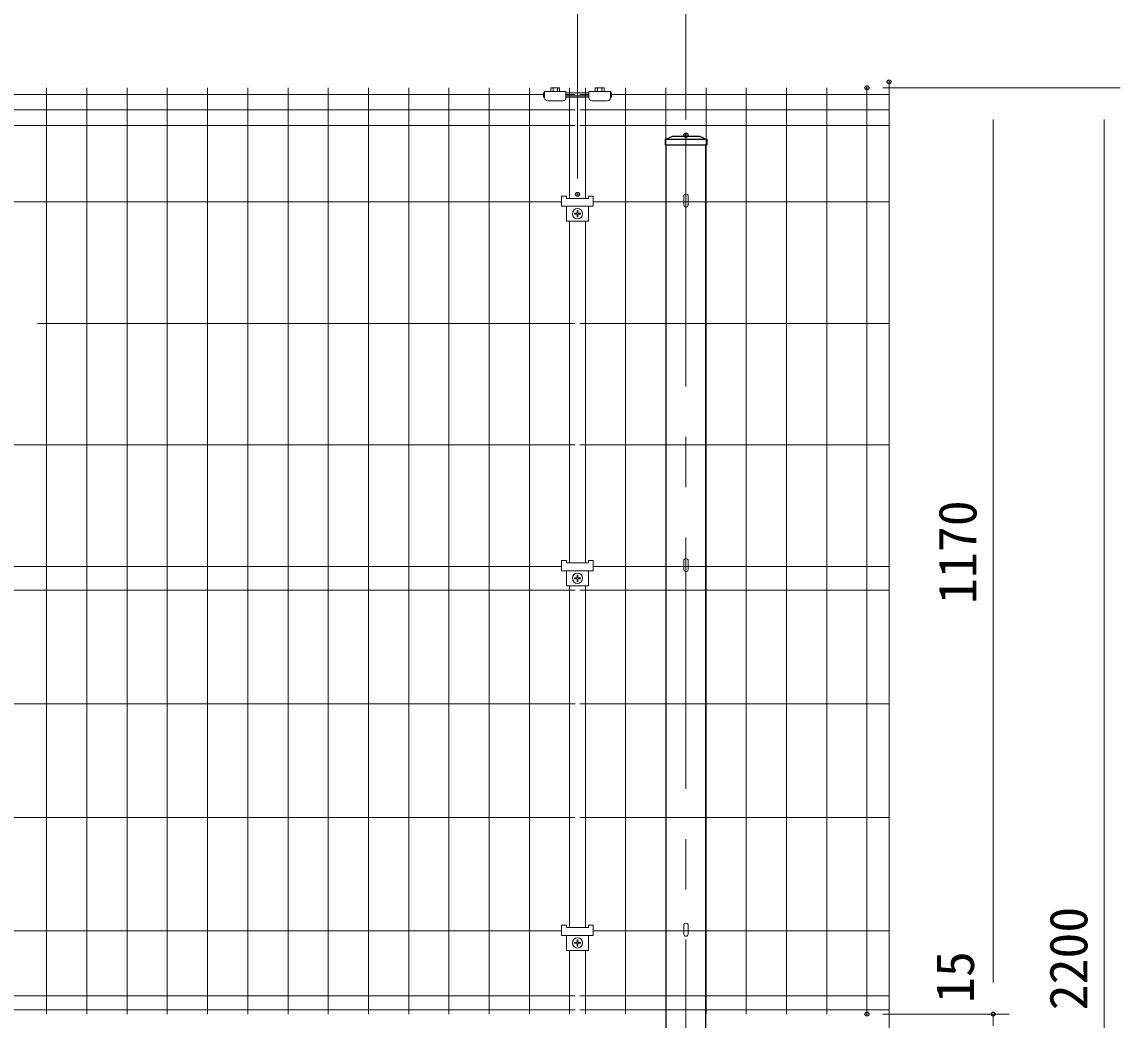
# Model space of a CAD drawing. Units: millimetres, scale not verified. Extents: x -4200 to 4200, y -2970 to 2970.
# Drawn here: x -2200 to -814, y -401 to 860 of the extents above; entities that cross this region are included whole.
import ezdxf
from ezdxf.enums import TextEntityAlignment as Align

# ---------------------------------------------------------------- set-up
doc = ezdxf.new("R2010")
doc.units = ezdxf.units.MM
doc.header["$LTSCALE"] = 10
doc.header["$PDMODE"] = 32
doc.header["$PDSIZE"] = 5
doc.linetypes.add('USER1', pattern=[50.8, 31.75, -6.35, 6.35, -6.35])
for name, color, linetype, lineweight in [('0-1_D-BMK', 2, 'USER1', 13), ('0-2_D-STR-DIM', 7, 'Continuous', 13), ('0-5_D-STR1', 1, 'Continuous', 25), ('0-9_D-STR2', 7, 'Continuous', 13), ('0-A_D-STR3', 3, 'Continuous', 13)]:
    doc.layers.add(name, color=color, linetype=linetype, lineweight=lineweight)
doc.layers.add('0-4_Defpoints', color=8, linetype='Continuous')
doc.styles.add('ＭＳ ゴシック', font='')
doc.styles.get('ＭＳ ゴシック').set_extended_font_data('MS Gothic')

msp = doc.modelspace()

# ---------------------------------------------------------------- linework, layer by layer
at = {"layer": '0-1_D-BMK'}
msp.add_line((-1362, 716.63), (-1362, -1736.82), dxfattribs=at)
at = {"layer": '0-2_D-STR-DIM'}
for p, q in [((-1362, 737.13), (-1362, 1166.21)), ((-1498.92, 661.96), (-1498.92, 1001.33)), ((-1362, 736.63), (-1362, 1001.33)), ((-1113.55, 776.56), (-954.16, 776.56)), ((-1113.55, 776.56), (-814.13, 776.56)), ((-1105.62, 784.12), (-1105.62, -1409.87)), ((-974.16, 736.56), (-974.16, -353.44)), ((-834.13, 736.56), (-834.13, -1383.44)), ((-974.16, -353.44), (-974.16, -313.44)), ((-1113.55, -393.44), (-954.16, -393.44)), ((-1113.55, -393.44), (-954.16, -393.44)), ((-974.16, -393.44), (-974.16, -408.44))]:
    msp.add_line(p, q, dxfattribs=at)
at = {"layer": '0-4_Defpoints'}
for p in [(-1133.55, 776.56), (-1133.55, 776.56), (-1105.62, 784.12), (-1362, 717.13), (-1362, 716.63), (-1498.92, 641.96), (-1133.55, -393.44), (-974.16, -393.44)]:
    msp.add_point(p, dxfattribs=at)
at = {"layer": '0-5_D-STR1'}
for p, q in [((-1388.36, 711.49), (-1379, 715.56)), ((-1388.36, 711.56), (-1335.63, 711.56)), ((-1388.36, 711.56), (-1388.36, 704.56)), ((-1379, 715.56), (-1345, 715.56)), ((-1345, 715.56), (-1335.63, 711.49)), ((-1335.63, 711.56), (-1335.63, 704.56)), ((-1388.36, 704.56), (-1335.63, 704.56)), ((-1387, -1723.44), (-1387, 704.56)), ((-1337, -1723.44), (-1337, 704.56))]:
    msp.add_line(p, q, dxfattribs=at)
at = {"layer": '0-9_D-STR2'}
for p, q in [((-2168.94, 776.56), (-2168.94, -393.44)), ((-2118.17, 776.56), (-2118.17, -393.44)), ((-2067.4, 776.56), (-2067.4, -393.44)), ((-2016.63, 776.56), (-2016.63, -393.44)), ((-1965.86, 776.56), (-1965.86, -393.44)), ((-1915.09, 776.56), (-1915.09, -393.44)), ((-1864.32, 776.56), (-1864.32, -393.44)), ((-1813.55, 776.56), (-1813.55, -393.44)), ((-1762.78, 776.56), (-1762.78, -393.44)), ((-1712.01, 776.56), (-1712.01, -393.44)), ((-1661.24, 776.56), (-1661.24, -393.44)), ((-1610.47, 776.56), (-1610.47, -393.44)), ((-1559.7, 776.56), (-1559.7, -393.44)), ((-1508.94, 776.56), (-1508.94, 636.96)), ((-1488.94, 776.56), (-1488.94, 636.96)), ((-1438.17, 776.56), (-1438.17, -393.44)), ((-1387.4, 776.56), (-1387.4, -393.44)), ((-1336.63, 776.56), (-1336.63, -393.44)), ((-1285.86, 776.56), (-1285.86, -393.44)), ((-1235.09, 776.56), (-1235.09, -393.44)), ((-1184.32, 776.56), (-1184.32, -393.44)), ((-1133.55, 776.56), (-1133.55, -393.44)), ((-1540.44, 768.13), (-3457.44, 768.13)), ((-1501.94, 768.13), (-1513.44, 768.13)), ((-1484.44, 768.13), (-1495.95, 768.13)), ((-1105.62, 768.13), (-1457.44, 768.13)), ((-1501.94, 748.56), (-3495.95, 748.56)), ((-1105.62, 748.56), (-1495.95, 748.56)), ((-1501.94, 728.99), (-3495.95, 728.99)), ((-1105.62, 728.99), (-1495.95, 728.99)), ((-1518.95, 632.56), (-3478.95, 632.56)), ((-1105.62, 632.56), (-1478.95, 632.56)), ((-1508.94, 608.06), (-1508.94, 176.46)), ((-1488.94, 608.06), (-1488.94, 176.46)), ((-1501.94, 479.06), (-2180.53, 479.06)), ((-1105.62, 479.06), (-1495.95, 479.06)), ((-1501.94, 325.56), (-3495.95, 325.56)), ((-1105.62, 325.56), (-1495.95, 325.56)), ((-1518.95, 172.06), (-3478.95, 172.06)), ((-1105.62, 172.06), (-1478.95, 172.06)), ((-1501.94, 142.06), (-3495.95, 142.06)), ((-1508.94, 147.56), (-1508.94, -284.04)), ((-1105.62, 142.06), (-1495.95, 142.06)), ((-1488.94, 147.56), (-1488.94, -284.04)), ((-1501.94, -1.44), (-3495.95, -1.44)), ((-1105.62, -1.44), (-1495.95, -1.44)), ((-1501.94, -144.94), (-3495.95, -144.94)), ((-1105.62, -144.94), (-1495.95, -144.94)), ((-1518.95, -288.44), (-3478.95, -288.44)), ((-1105.62, -288.44), (-1478.95, -288.44)), ((-1508.94, -312.94), (-1508.94, -393.44)), ((-1488.94, -312.94), (-1488.94, -393.44)), ((-1501.94, -370.41), (-3495.95, -370.41)), ((-1105.62, -370.41), (-1495.95, -370.41)), ((-1501.94, -388.04), (-2333.77, -388.04)), ((-1105.62, -388.04), (-1495.95, -388.04))]:
    msp.add_line(p, q, dxfattribs=at)
at = {"layer": '0-A_D-STR3'}
for p, q in [((-1532.45, 771.73), (-1532.45, 776.36)), ((-1531.07, 776.73), (-1522.81, 776.73)), ((-1529.7, 771.73), (-1529.7, 776.36)), ((-1524.19, 771.73), (-1524.19, 776.36)), ((-1521.44, 776.36), (-1521.44, 771.73)), ((-1476.46, 771.73), (-1476.46, 776.36)), ((-1475.08, 776.73), (-1466.82, 776.73)), ((-1473.7, 771.73), (-1473.7, 776.36)), ((-1468.2, 771.73), (-1468.2, 776.36)), ((-1465.44, 776.36), (-1465.44, 771.73)), ((-1541.94, 764.73), (-1541.94, 770.13)), ((-1541.94, 770.13), (-1540.44, 770.13)), ((-1541.94, 766.33), (-1540.44, 766.33)), ((-1541.94, 764.73), (-1540.44, 764.73)), ((-1540.44, 771.73), (-1513.44, 771.73)), ((-1540.44, 771.73), (-1540.44, 764.23)), ((-1513.44, 771.73), (-1513.44, 764.23)), ((-1513.44, 770.13), (-1484.44, 770.13)), ((-1513.44, 766.33), (-1484.44, 766.33)), ((-1513.44, 764.73), (-1484.44, 764.73)), ((-1484.44, 771.73), (-1457.44, 771.73)), ((-1484.44, 771.73), (-1484.44, 764.23)), ((-1457.44, 771.73), (-1457.44, 764.23)), ((-1457.44, 770.13), (-1455.94, 770.13)), ((-1457.44, 766.33), (-1455.94, 766.33)), ((-1457.44, 764.73), (-1455.94, 764.73)), ((-1455.94, 770.13), (-1455.94, 764.73)), ((-1536.44, 760.23), (-1517.44, 760.23)), ((-1480.44, 760.23), (-1461.44, 760.23)), ((-1518.95, 639.86), (-1512.95, 639.86)), ((-1518.95, 639.86), (-1518.95, 627.06)), ((-1512.95, 639.86), (-1512.95, 636.96)), ((-1484.95, 639.86), (-1478.95, 639.86)), ((-1484.95, 639.86), (-1484.95, 636.96)), ((-1478.95, 639.86), (-1478.95, 627.06)), ((-1364.59, 640.73), (-1364.59, 628.56)), ((-1359.39, 640.73), (-1359.39, 628.56)), ((-1518.95, 627.06), (-1478.95, 627.06)), ((-1512.95, 636.96), (-1484.95, 636.96)), ((-1512.95, 627.06), (-1512.95, 608.06)), ((-1484.95, 627.06), (-1484.95, 608.06)), ((-1502.42, 618.06), (-1500.42, 618.06)), ((-1502.42, 617.06), (-1500.42, 617.06)), ((-1499.42, 621.06), (-1499.42, 619.06)), ((-1499.42, 614.06), (-1499.42, 616.06)), ((-1498.42, 621.06), (-1498.42, 619.06)), ((-1498.42, 614.06), (-1498.42, 616.06)), ((-1495.42, 618.06), (-1497.42, 618.06)), ((-1495.42, 617.06), (-1497.42, 617.06)), ((-1512.95, 608.06), (-1484.95, 608.06)), ((-1364.59, 180.23), (-1364.59, 168.06)), ((-1359.39, 180.23), (-1359.39, 168.06)), ((-1518.95, 179.36), (-1512.95, 179.36)), ((-1512.95, 179.36), (-1512.95, 176.46)), ((-1512.95, 176.46), (-1484.95, 176.46)), ((-1512.95, 166.56), (-1512.95, 147.56)), ((-1484.95, 179.36), (-1484.95, 176.46)), ((-1484.95, 179.36), (-1478.95, 179.36)), ((-1484.95, 166.56), (-1484.95, 147.56)), ((-1478.95, 179.36), (-1478.95, 166.56)), ((-1502.42, 157.56), (-1500.42, 157.56)), ((-1502.42, 156.56), (-1500.42, 156.56)), ((-1499.42, 160.56), (-1499.42, 158.56)), ((-1499.42, 153.56), (-1499.42, 155.56)), ((-1498.42, 160.56), (-1498.42, 158.56)), ((-1498.42, 153.56), (-1498.42, 155.56)), ((-1495.42, 157.56), (-1497.42, 157.56)), ((-1495.42, 156.56), (-1497.42, 156.56)), ((-1512.95, 147.56), (-1484.95, 147.56)), ((-1518.95, -281.14), (-1518.95, -293.94)), ((-1518.95, -281.14), (-1512.95, -281.14)), ((-1512.95, -281.14), (-1512.95, -284.04)), ((-1512.95, -284.04), (-1484.95, -284.04)), ((-1484.95, -281.14), (-1484.95, -284.04)), ((-1364.59, -280.27), (-1364.59, -292.44)), ((-1359.39, -280.27), (-1359.39, -292.44)), ((-1518.95, -293.94), (-1478.95, -293.94)), ((-1512.95, -293.94), (-1512.95, -312.94)), ((-1502.42, -302.94), (-1500.42, -302.94)), ((-1502.42, -303.94), (-1500.42, -303.94)), ((-1499.42, -299.94), (-1499.42, -301.94)), ((-1498.42, -299.94), (-1498.42, -301.94)), ((-1495.42, -302.94), (-1497.42, -302.94)), ((-1495.42, -303.94), (-1497.42, -303.94)), ((-1484.95, -293.94), (-1484.95, -312.94)), ((-1512.95, -312.94), (-1484.95, -312.94)), ((-1499.42, -306.94), (-1499.42, -304.94)), ((-1498.42, -306.94), (-1498.42, -304.94))]:
    msp.add_line(p, q, dxfattribs=at)
for points in [[(-1518.95, 179.36), (-1518.95, 166.56), (-1478.95, 166.56)], [(-1484.95, -281.14), (-1478.95, -281.14), (-1478.95, -293.94)]]:
    msp.add_lwpolyline(points, dxfattribs=at)
for centre in [(-1498.92, 617.56), (-1498.92, 157.06), (-1498.92, -303.44)]:
    msp.add_circle(centre, 6.5, dxfattribs=at)
for centre, radius, start, end in [((-1531.07, 773.98), 2.75, 60, 120), ((-1526.94, 766.27), 10.46, 74.73852, 105.26148), ((-1522.81, 773.98), 2.75, 60, 120), ((-1475.08, 773.98), 2.75, 60, 120), ((-1470.95, 766.27), 10.46, 74.73852, 105.26148), ((-1466.82, 773.98), 2.75, 60, 120), ((-1536.44, 764.23), 4, 180, 270), ((-1517.44, 764.23), 4, 270, 0), ((-1480.44, 764.23), 4, 180, 270), ((-1461.44, 764.23), 4, 270, 0), ((-1361.99, 628.56), 2.6, 180, 0), ((-1502.42, 617.56), 0.5, 90.00001, 270), ((-1500.42, 619.06), 1, 270, 0.00001), ((-1500.42, 616.06), 1, 0, 90), ((-1498.92, 621.06), 0.5, 0, 179.99999), ((-1498.92, 614.06), 0.5, 180.00002, 0.00001), ((-1497.42, 619.06), 1, 180.00001, 270), ((-1497.42, 616.06), 1, 90, 180.00001), ((-1495.42, 617.56), 0.5, 270.00049, 90.00046), ((-1361.99, 168.06), 2.6, 180, 0), ((-1502.42, 157.06), 0.5, 90.00001, 270), ((-1500.42, 158.56), 1, 270, 0.00001), ((-1500.42, 155.56), 1, 0, 90), ((-1498.92, 160.56), 0.5, 0, 179.99999), ((-1498.92, 153.56), 0.5, 180.00002, 0.00001), ((-1497.42, 158.56), 1, 180.00001, 270), ((-1497.42, 155.56), 1, 90, 180.00001), ((-1495.42, 157.06), 0.5, 270.00049, 90.00046), ((-1502.42, -303.44), 0.5, 90.00001, 270), ((-1500.42, -301.94), 1, 270, 0.00001), ((-1500.42, -304.94), 1, 0, 90), ((-1498.92, -299.94), 0.5, 0, 179.99999), ((-1497.42, -301.94), 1, 180.00001, 270), ((-1497.42, -304.94), 1, 90, 180.00001), ((-1495.42, -303.44), 0.5, 270.00049, 90.00046), ((-1361.99, -292.44), 2.6, 180, 0), ((-1498.92, -306.94), 0.5, 180.00002, 0.00001)]:
    msp.add_arc(centre, radius, start, end, dxfattribs=at)
for centre in [(-1361.99, 640.72), (-1361.99, 180.22), (-1361.99, -280.28)]:
    msp.add_ellipse(centre, major_axis=(-2.6, 0), ratio=0.649974, start_param=3.1415927, end_param=6.2831853, dxfattribs=at)

# ---------------------------------------------------------------- texts
at = {"layer": '0-2_D-STR-DIM', "style": 'ＭＳ ゴシック'}
for s, p in [('1170', (-980.9, 124.66)), ('2200', (-840.87, -388.69)), ('15', (-984.03, -379.32))]:
    msp.add_text(s, height=48.09, rotation=90, dxfattribs=at).set_placement(p, align=Align.BOTTOM_LEFT)

doc.saveas('drawing.dxf')
